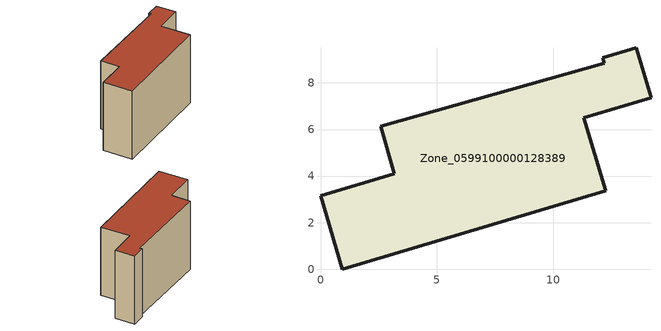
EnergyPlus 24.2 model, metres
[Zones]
Zone_0599100000128389
 floor ground (C_G): 3.18,4.1 2.58,6.13 12.2,8.85 12.12,9.08 13.56,9.51 14.2,7.37 11.32,6.51 12.26,3.36 0.94,0 0,3.16 z0
 wall outside (C_F): 0,3.16 0.94,0 12.26,3.36 11.32,6.51 14.2,7.37 13.56,9.51 12.12,9.08 12.2,8.85 2.58,6.13 3.18,4.1 0,3.16 z0:8.01
 roof outside (C_R): 12.2,8.85 2.58,6.13 3.18,4.1 0,3.16 0.94,0 12.26,3.36 11.32,6.51 14.2,7.37 13.56,9.51 12.12,9.08 z8.01
[BUILDING]
Pand.0599100000128389: North Axis=0; Terrain=City; Loads Convergence Tolerance Value=0.04; Temperature Convergence Tolerance Value=0.4; Solar Distribution=FullExterior; Maximum Number of Warmup Days=25; Minimum Number of Warmup Days=1
[Site:Location]
Rotterdam.The.Hague.AP_ZH_NLD Design_Conditions: Latitude=51.96; Longitude=4.45; Time Zone=1; Elevation=-4.5
[SITE:GROUNDTEMPERATURE:BUILDINGSURFACE]
18, 18, 18, 18, 18, 18, 18, 18, 18, 18, 18, 18
[MATERIAL] Thermal Absorptance=0.9; Solar Absorptance=0.7; Visible Absorptance=0.7
Name | Roughness | Thickness | Conductivity | Density | Specific Heat
G.TI.1975-1991 | MediumSmooth | 0.15 | 0.288461 | 540 | 1210
F.TI.1975-1991 | Rough | 0.3 | 0.230769 | 1920 | 840
R.TI.1975-1991 | MediumRough | 0.2 | 0.153846 | 1500 | 1000
[CONSTRUCTION]
C_G: G.TI.1975-1991
C_F: F.TI.1975-1991
C_R: R.TI.1975-1991
[ZONE]
Zone_0599100000128389: Type=1; Multiplier=1; Ceiling Height=Autocalculate; Volume=Autocalculate; Floor Area=autocalculate; Part of Total Floor Area=Yes
[ZONEINFILTRATION:DESIGNFLOWRATE]
Infil_Zone_0599100000128389: Zone or ZoneList or Space or SpaceList=Zone_0599100000128389; Schedule=AlwaysOn; Design Flow Rate Calculation Method=Flow/Area; Flow Rate per Floor Area=0.003; Constant Term Coefficient=1; Temperature Term Coefficient=0; Velocity Term Coefficient=0; Velocity Squared Term Coefficient=0
[HVACTEMPLATE:ZONE:IDEALLOADSAIRSYSTEM]
Zone_0599100000128389: Maximum Heating Supply Air Temperature=50; Minimum Cooling Supply Air Temperature=13; Maximum Heating Supply Air Humidity Ratio=0.0156; Minimum Cooling Supply Air Humidity Ratio=0.0077; Heating Limit=NoLimit; Cooling Limit=NoLimit; Dehumidification Control Type=ConstantSensibleHeatRatio; Cooling Sensible Heat Ratio=0.7; Dehumidification Setpoint=60; Humidification Control Type=None; Humidification Setpoint=30; Outdoor Air Method=None; Outdoor Air Flow Rate per Person=0.00944; Outdoor Air Flow Rate per Zone Floor Area=0; Outdoor Air Flow Rate per Zone=0; Demand Controlled Ventilation Type=None; Outdoor Air Economizer Type=NoEconomizer; Heat Recovery Type=None; Sensible Heat Recovery Effectiveness=0.7; Latent Heat Recovery Effectiveness=0.65
[ZONECONTROL:THERMOSTAT]
ThermostatControl_Zone_0599100000128389: Zone or ZoneList=Zone_0599100000128389; Control Type Schedule=DualSetpointControlType; Control 1=Thermostat_Zone_0599100000128389; Temperature Difference Between Cutout And Setpoint=0
[THERMOSTATSETPOINT:DUALSETPOINT]
Thermostat_Zone_0599100000128389: Heating Setpoint Temperature Schedule=HeatingSetpoint_Zone_0599100000128389; Cooling Setpoint Temperature Schedule=CoolingSetpoint_Zone_0599100000128389
[SCHEDULE:COMPACT]
HeatingSetpoint_Zone_0599100000128389: Through: 12/31, For: AllDays, Until: 24:00, 21
CoolingSetpoint_Zone_0599100000128389: Through: 12/31, For: AllDays, Until: 24:00, 24
DualSetpointControlType: Through: 12/31, For: AllDays, Until: 24:00, 4
AlwaysOn: Through: 12/31, For: AllDays, Until: 24:00, 1
